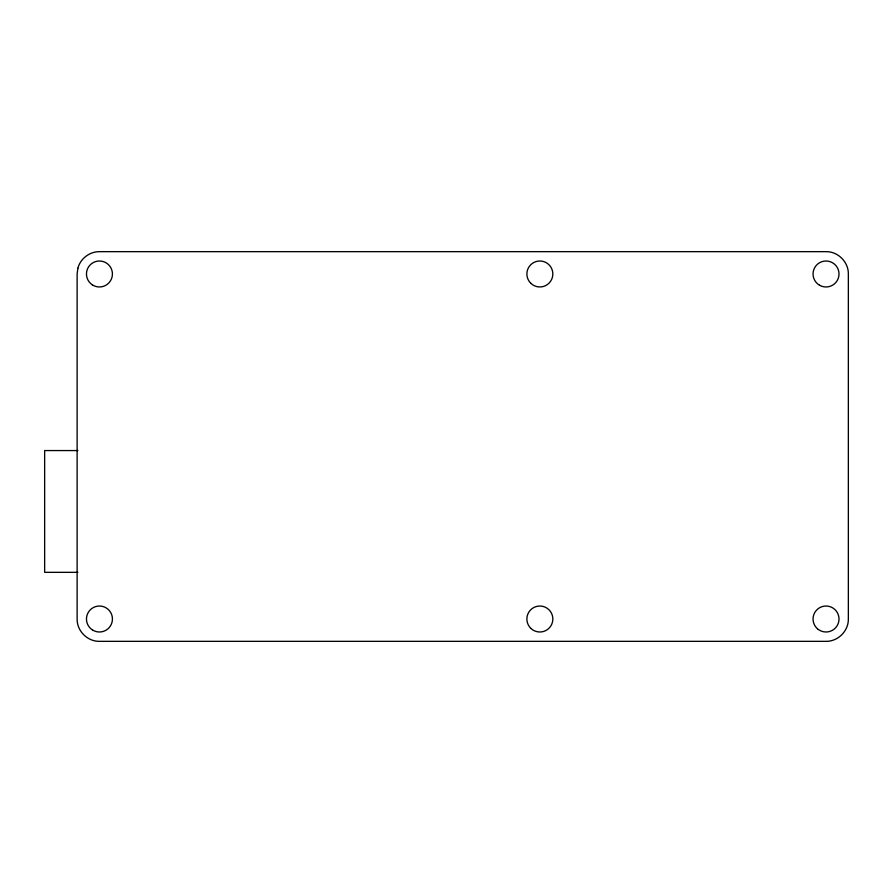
<?xml version="1.0" encoding="UTF-8"?>
<svg xmlns="http://www.w3.org/2000/svg" width="893" height="893" viewBox="0 0 893 893"><rect width="100%" height="100%" fill="white"/><g stroke="black" fill="none" stroke-linecap="round" stroke-linejoin="round"><path stroke-width="1.34" d="M77.881 450.563L44.65 450.563L44.65 572.335L77.881 572.335M77.881 268.213L77.122 273.984L77.122 619.016C76.91 630.983 87.481 641.554 99.447 641.341L826.025 641.341C838.002 641.554 848.562 630.983 848.35 619.016L848.35 273.984C848.562 262.017 838.002 251.446 826.025 251.659L99.447 251.659C89.579 251.592 80.337 258.657 77.881 268.213M530.732 283.226A12.993 12.993 0 0 0 552.421 277.276A12.993 12.993 0 0 0 536.425 261.459A12.993 12.993 0 0 0 530.732 283.226M92.437 284.923A12.993 12.993 0 0 0 112.418 274.586A12.993 12.993 0 0 0 93.475 262.453A12.993 12.993 0 0 0 92.437 284.923M530.978 628.493A12.993 12.993 0 0 0 552.51 621.963A12.993 12.993 0 0 0 536.09 606.581A12.993 12.993 0 0 0 530.978 628.493M817.475 628.784A12.993 12.993 0 0 0 838.773 621.528A12.993 12.993 0 0 0 821.839 606.715A12.993 12.993 0 0 0 817.475 628.784M819.528 285.235A12.993 12.993 0 0 0 839.018 273.984A12.993 12.993 0 0 0 819.528 262.743A12.993 12.993 0 0 0 819.528 285.235M92.738 630.134A12.993 12.993 0 0 0 112.44 619.262A12.993 12.993 0 0 0 93.162 607.642A12.993 12.993 0 0 0 92.738 630.134"/></g></svg>
